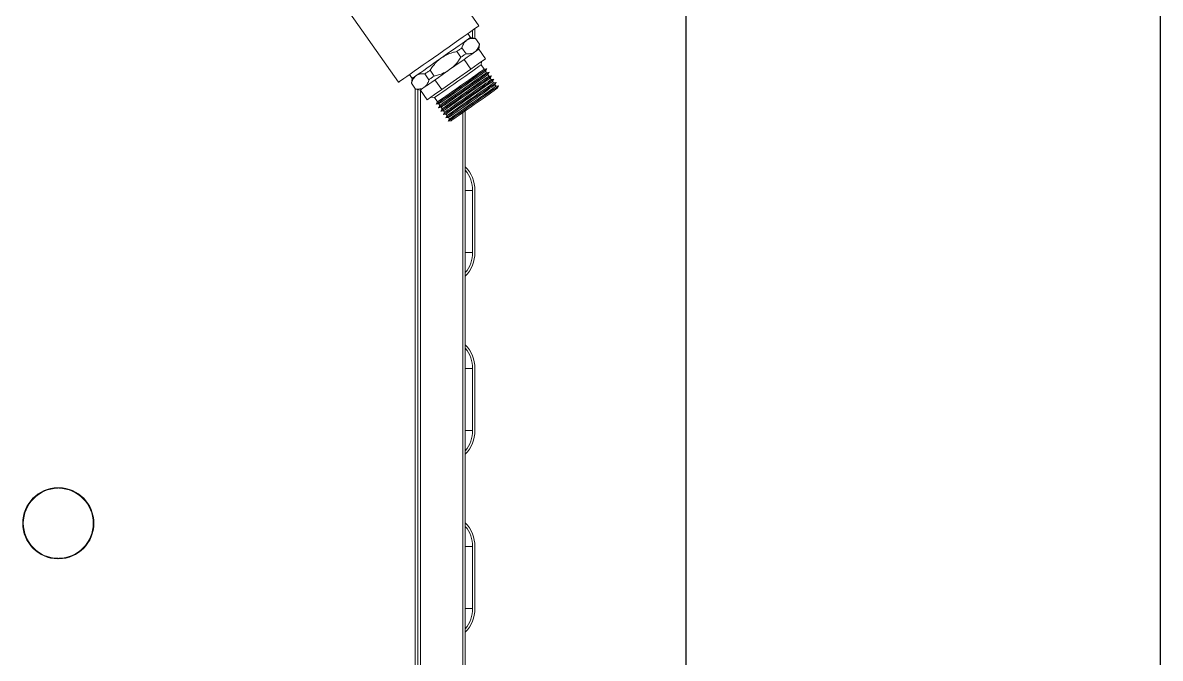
# Model space of a CAD drawing. Header units: millimetres. Extents: x 7703 to 14147, y -5820 to 95.
# Drawn here: x 12820.43 to 12868.4, y -3482.36 to -3455.6 of the extents above; entities that cross this region are included whole.
import ezdxf

# ---------------------------------------------------------------- set-up
doc = ezdxf.new("R2010")
doc.units = ezdxf.units.MM
doc.layers.add('Kıtc-002 Çizgi', color=7, linetype='Continuous')

# ---------------------------------------------------------------- blocks, each defined once
blk = doc.blocks.new('A$C7BB95772')
at = {"color": 1, "linetype": 'Continuous', "lineweight": 0}
for p, q in [((816.48, -34.84), (815.49, -35.38)), ((816.31, -35.95), (816.48, -34.84)), ((816.93, -36.38), (816.31, -35.95)), ((817.91, -35.85), (816.93, -36.38)), ((817.75, -36.95), (817.91, -35.85)), ((818.36, -37.38), (817.75, -36.95)), ((819.34, -36.85), (818.36, -37.38)), ((819.18, -37.96), (819.34, -36.85)), ((819.79, -38.39), (819.18, -37.96)), ((820.78, -37.85), (819.79, -38.39)), ((820.61, -38.96), (820.78, -37.85)), ((821.23, -39.39), (820.61, -38.96)), ((822.21, -38.86), (821.23, -39.39)), ((822.05, -39.96), (822.21, -38.86)), ((822.66, -40.39), (822.05, -39.96)), ((823.64, -39.86), (822.66, -40.39)), ((823.48, -40.97), (823.64, -39.86)), ((825.32, -42.26), (823.48, -40.97)), ((826.72, -42.01), (825.32, -42.26)), ((825.72, -43.44), (827.87, -40.37)), ((827.87, -40.37), (831.97, -43.23)), ((831.96, -43.24), (834.05, -42.87)), ((834.01, -42.93), (836.46, -44.65)), ((836.51, -44.6), (834.05, -42.87)), ((899.56, -83.56), (841.81, -43.12)), ((596.35, -44.89), (595.86, -44.89)), ((622.4, -44.89), (596.35, -44.89)), ((596.35, -44.9), (596.35, -44.89)), ((622.4, -44.9), (596.35, -44.9)), ((622.4, -45.9), (596.35, -45.9)), ((596.35, -48.9), (596.35, -45.9)), ((622.9, -44.89), (622.4, -44.89)), ((622.4, -44.9), (622.4, -44.89)), ((622.4, -48.9), (622.4, -45.9)), ((671.35, -44.89), (670.86, -44.89)), ((697.4, -44.89), (671.35, -44.89)), ((671.35, -44.9), (671.35, -44.89)), ((697.4, -44.9), (671.35, -44.9)), ((697.4, -45.9), (671.35, -45.9)), ((671.35, -48.9), (671.35, -45.9)), ((697.9, -44.89), (697.4, -44.89)), ((697.4, -44.9), (697.4, -44.89)), ((697.4, -48.9), (697.4, -45.9)), ((746.35, -44.89), (745.86, -44.89)), ((772.4, -44.89), (746.35, -44.89)), ((746.35, -44.9), (746.35, -44.89)), ((772.4, -44.9), (746.35, -44.9)), ((772.4, -45.9), (746.35, -45.9)), ((746.35, -48.9), (746.35, -45.9)), ((772.9, -44.89), (772.4, -44.89)), ((772.4, -44.9), (772.4, -44.89)), ((772.4, -48.9), (772.4, -45.9)), ((819.26, -52.66), (823.56, -46.51)), ((823.56, -46.51), (825.72, -43.44)), ((823.56, -46.51), (827.66, -49.38)), ((831.96, -43.24), (831.97, -43.23)), ((836.51, -44.6), (836.87, -46.68)), ((840.57, -44.89), (836.56, -44.89)), ((840.57, -44.9), (836.56, -44.9)), ((839.86, -45.9), (836.74, -45.9)), ((838.51, -47.83), (836.87, -46.68)), ((289.24, -48.9), (806.02, -48.9)), ((289.24, -50), (805.25, -50)), ((814.95, -58.81), (819.26, -52.66)), ((827.65, -49.4), (827.66, -49.38)), ((827.66, -49.38), (827.67, -49.37)), ((828.53, -50.76), (830.98, -52.48)), ((832.52, -50.29), (830.06, -48.56)), ((801.73, -55.04), (801.56, -56.14)), ((801.56, -56.14), (802.55, -55.61)), ((802.55, -55.61), (803.16, -56.04)), ((803.16, -56.04), (803, -57.15)), ((803, -57.15), (803.98, -56.61)), ((803.98, -56.61), (804.59, -57.04)), ((804.59, -57.04), (804.43, -58.15)), ((804.43, -58.15), (805.41, -57.62)), ((805.41, -57.62), (806.03, -58.05)), ((806.03, -58.05), (805.86, -59.15)), ((805.86, -59.15), (806.85, -58.62)), ((806.85, -58.62), (807.46, -59.05)), ((807.46, -59.05), (807.3, -60.16)), ((807.3, -60.16), (808.28, -59.62)), ((808.28, -59.62), (808.9, -60.05)), ((808.9, -60.05), (808.73, -61.16)), ((808.73, -61.16), (809.71, -60.63)), ((809.71, -60.63), (811.56, -61.92)), ((810.65, -64.96), (812.8, -61.88)), ((811.56, -61.92), (811.8, -63.31)), ((812.8, -61.88), (814.95, -58.81)), ((814.95, -58.81), (819.05, -61.68)), ((819.04, -61.69), (819.05, -61.68)), ((819.05, -61.68), (819.06, -61.66)), ((823.1, -63.74), (820.64, -62.02)), ((810.65, -64.96), (814.75, -67.83)), ((819.1, -64.22), (821.56, -65.94)), ((211.98, -68.95), (814.95, -68.95)), ((815.32, -70.05), (212, -70.05)), ((227.22, -68.95), (814.95, -68.95)), ((289.24, -67.85), (814.76, -67.85)), ((814.75, -67.82), (815.12, -69.91)), ((814.75, -67.83), (814.75, -67.82)), ((815.12, -69.91), (817.58, -71.63)), ((817.62, -71.57), (815.16, -69.85)), ((817.58, -71.63), (819.67, -71.26)), ((819.67, -71.26), (821.31, -72.41)), ((818.01, -77.12), (875.76, -117.55)), ((617.24, -220.25), (617.49, -220.25)), ((646.99, -220.25), (647.24, -220.25)), ((617.49, -220.75), (617.24, -220.75)), ((647.24, -220.75), (646.99, -220.75))]:
    blk.add_line(p, q, dxfattribs=at)
at = {"color": 1, "linetype": 'Continuous', "lineweight": 0, "flags": 128}
for points in [[(816.48, -34.84), (816.45, -34.88), (816.25, -35.17), (815.85, -35.74), (815.26, -36.58), (814.51, -37.66), (813.6, -38.95), (812.57, -40.42), (811.44, -42.03), (810.25, -43.74), (809.02, -45.49), (807.79, -47.25), (806.6, -48.95), (805.47, -50.56), (804.44, -52.03), (803.53, -53.33), (802.78, -54.41), (802.19, -55.24), (801.79, -55.82), (801.59, -56.11), (801.56, -56.14)], [(815.49, -35.38), (815.39, -35.53), (815.08, -35.97), (814.57, -36.69), (813.88, -37.68), (813.04, -38.89), (812.05, -40.29), (810.96, -41.84), (809.81, -43.5), (808.61, -45.21), (807.42, -46.91), (806.26, -48.57), (805.17, -50.12), (804.19, -51.52), (803.34, -52.74), (802.65, -53.72), (802.14, -54.44), (801.83, -54.89), (801.73, -55.04)], [(817.91, -35.85), (817.88, -35.88), (817.68, -36.17), (817.28, -36.74), (816.7, -37.58), (815.94, -38.66), (815.03, -39.96), (814, -41.43), (812.88, -43.04), (811.68, -44.74), (810.45, -46.5), (809.23, -48.25), (808.03, -49.95), (806.91, -51.56), (805.87, -53.04), (804.97, -54.33), (804.21, -55.41), (803.63, -56.25), (803.23, -56.82), (803.02, -57.11), (803, -57.15)], [(816.93, -36.38), (816.82, -36.53), (816.51, -36.97), (816.01, -37.7), (815.32, -38.68), (814.47, -39.89), (813.49, -41.29), (812.4, -42.85), (811.24, -44.5), (810.04, -46.21), (808.85, -47.92), (807.69, -49.57), (806.6, -51.12), (805.62, -52.53), (804.77, -53.74), (804.08, -54.72), (803.58, -55.45), (803.27, -55.89), (803.16, -56.04)], [(819.34, -36.85), (819.32, -36.89), (819.12, -37.18), (818.72, -37.75), (818.13, -38.59), (817.37, -39.67), (816.47, -40.96), (815.44, -42.43), (814.31, -44.04), (813.11, -45.75), (811.89, -47.5), (810.66, -49.25), (809.47, -50.96), (808.34, -52.57), (807.31, -54.04), (806.4, -55.33), (805.65, -56.41), (805.06, -57.25), (804.66, -57.82), (804.46, -58.11), (804.43, -58.15)], [(818.36, -37.38), (818.26, -37.53), (817.95, -37.98), (817.44, -38.7), (816.75, -39.68), (815.9, -40.89), (814.92, -42.3), (813.83, -43.85), (812.67, -45.51), (811.48, -47.21), (810.28, -48.92), (809.12, -50.58), (808.04, -52.13), (807.05, -53.53), (806.21, -54.74), (805.52, -55.73), (805.01, -56.45), (804.7, -56.89), (804.59, -57.04)], [(820.78, -37.85), (820.75, -37.89), (820.55, -38.18), (820.15, -38.75), (819.56, -39.59), (818.81, -40.67), (817.9, -41.96), (816.87, -43.44), (815.74, -45.05), (814.55, -46.75), (813.32, -48.5), (812.09, -50.26), (810.9, -51.96), (809.77, -53.57), (808.74, -55.04), (807.84, -56.34), (807.08, -57.42), (806.49, -58.26), (806.09, -58.83), (805.89, -59.12), (805.86, -59.15)], [(809.43, -45.78), (810.63, -44.07), (811.78, -42.42), (812.87, -40.86), (813.85, -39.46), (814.7, -38.25), (815.39, -37.27), (815.9, -36.54), (816.21, -36.1), (816.31, -35.95)], [(810.86, -46.78), (812.06, -45.08), (813.22, -43.42), (814.3, -41.87), (815.29, -40.46), (816.14, -39.25), (816.82, -38.27), (817.33, -37.55), (817.64, -37.1), (817.75, -36.95)], [(812.3, -47.79), (813.49, -46.08), (814.65, -44.42), (815.74, -42.87), (816.72, -41.47), (817.57, -40.26), (818.26, -39.27), (818.76, -38.55), (819.08, -38.11), (819.18, -37.96)], [(819.79, -38.39), (819.69, -38.54), (819.38, -38.98), (818.87, -39.7), (818.18, -40.69), (817.34, -41.9), (816.35, -43.3), (815.27, -44.86), (814.11, -46.51), (812.91, -48.22), (811.72, -49.92), (810.56, -51.58), (809.47, -53.13), (808.49, -54.54), (807.64, -55.75), (806.95, -56.73), (806.44, -57.45), (806.13, -57.9), (806.03, -58.05)], [(822.21, -38.86), (822.19, -38.89), (821.98, -39.18), (821.58, -39.76), (821, -40.59), (820.24, -41.67), (819.33, -42.97), (818.3, -44.44), (817.18, -46.05), (815.98, -47.75), (814.75, -49.51), (813.53, -51.26), (812.33, -52.97), (811.21, -54.58), (810.17, -56.05), (809.27, -57.34), (808.51, -58.42), (807.93, -59.26), (807.53, -59.83), (807.32, -60.12), (807.3, -60.16)], [(821.23, -39.39), (821.12, -39.54), (820.81, -39.98), (820.31, -40.71), (819.62, -41.69), (818.77, -42.9), (817.79, -44.31), (816.7, -45.86), (815.54, -47.51), (814.34, -49.22), (813.15, -50.93), (811.99, -52.58), (810.9, -54.14), (809.92, -55.54), (809.07, -56.75), (808.38, -57.73), (807.88, -58.46), (807.57, -58.9), (807.46, -59.05)], [(823.64, -39.86), (823.62, -39.9), (823.42, -40.19), (823.02, -40.76), (822.43, -41.6), (821.67, -42.68), (820.77, -43.97), (819.74, -45.44), (818.61, -47.05), (817.42, -48.76), (816.19, -50.51), (814.96, -52.26), (813.77, -53.97), (812.64, -55.58), (811.61, -57.05), (810.7, -58.35), (809.95, -59.43), (809.36, -60.26), (808.96, -60.83), (808.76, -61.12), (808.73, -61.16)], [(822.66, -40.39), (822.56, -40.54), (822.25, -40.99), (821.74, -41.71), (821.05, -42.69), (820.2, -43.91), (819.22, -45.31), (818.13, -46.86), (816.97, -48.52), (815.78, -50.22), (814.58, -51.93), (813.42, -53.59), (812.34, -55.14), (811.35, -56.54), (810.51, -57.75), (809.82, -58.74), (809.31, -59.46), (809, -59.91), (808.9, -60.05)], [(825.32, -42.26), (825.22, -42.41), (824.91, -42.85), (824.4, -43.58), (823.71, -44.56), (822.86, -45.77), (821.88, -47.17), (820.79, -48.73), (819.64, -50.38), (818.44, -52.09), (817.25, -53.8), (816.09, -55.45), (815, -57), (814.02, -58.41), (813.17, -59.62), (812.48, -60.6), (811.97, -61.33), (811.66, -61.77), (811.56, -61.92)], [(813.73, -48.79), (814.93, -47.08), (816.08, -45.43), (817.17, -43.88), (818.15, -42.47), (819, -41.26), (819.69, -40.28), (820.2, -39.55), (820.51, -39.11), (820.61, -38.96)], [(815.16, -49.79), (816.36, -48.09), (817.52, -46.43), (818.61, -44.88), (819.59, -43.48), (820.44, -42.26), (821.12, -41.28), (821.63, -40.56), (821.94, -40.11), (822.05, -39.96)], [(816.6, -50.8), (817.79, -49.09), (818.95, -47.44), (820.04, -45.88), (821.02, -44.48), (821.87, -43.27), (822.56, -42.29), (823.07, -41.56), (823.38, -41.12), (823.48, -40.97)], [(818.01, -77.12), (818.11, -76.97), (818.41, -76.54), (818.91, -75.82), (819.6, -74.84), (820.47, -73.6), (821.49, -72.14), (822.66, -70.47), (823.96, -68.62), (825.35, -66.62), (826.83, -64.52), (828.36, -62.34), (829.91, -60.12), (831.46, -57.9), (832.99, -55.72), (834.46, -53.61), (835.86, -51.62), (837.15, -49.77), (838.32, -48.1), (839.35, -46.63), (840.22, -45.4), (840.9, -44.42), (841.4, -43.7), (841.71, -43.27), (841.81, -43.12), (841.81, -43.12)], [(802.55, -55.61), (802.65, -55.46), (802.96, -55.02), (803.47, -54.29), (804.16, -53.31), (805.01, -52.1), (805.99, -50.69), (807.08, -49.14), (808.23, -47.49), (809.43, -45.78)], [(803.98, -56.61), (804.09, -56.46), (804.4, -56.02), (804.9, -55.3), (805.59, -54.31), (806.44, -53.1), (807.42, -51.7), (808.51, -50.15), (809.67, -48.49), (810.86, -46.78)], [(805.41, -57.62), (805.52, -57.47), (805.83, -57.02), (806.34, -56.3), (807.02, -55.32), (807.87, -54.11), (808.86, -52.7), (809.94, -51.15), (811.1, -49.49), (812.3, -47.79)], [(830.81, -44.89), (830.18, -45.78), (829.44, -46.84), (828.59, -48.05), (827.66, -49.39), (826.65, -50.83), (825.58, -52.35), (824.48, -53.93), (823.36, -55.53)], [(831.96, -43.24), (831.94, -43.27), (831.89, -43.35), (831.79, -43.48), (831.67, -43.66), (831.5, -43.89), (831.3, -44.18), (831.07, -44.51), (830.81, -44.89)], [(835.72, -48.33), (835.99, -47.95), (836.22, -47.62), (836.42, -47.34), (836.58, -47.1), (836.71, -46.92), (836.8, -46.79), (836.86, -46.71), (836.87, -46.68)], [(806.85, -58.62), (806.95, -58.47), (807.26, -58.03), (807.77, -57.3), (808.46, -56.32), (809.31, -55.11), (810.29, -53.71), (811.38, -52.15), (812.54, -50.5), (813.73, -48.79)], [(808.28, -59.62), (808.39, -59.47), (808.7, -59.03), (809.2, -58.31), (809.89, -57.32), (810.74, -56.11), (811.72, -54.71), (812.81, -53.16), (813.97, -51.5), (815.16, -49.79)], [(809.71, -60.63), (809.82, -60.48), (810.13, -60.04), (810.64, -59.31), (811.32, -58.33), (812.17, -57.12), (813.16, -55.71), (814.24, -54.16), (815.4, -52.51), (816.6, -50.8)], [(828.27, -58.97), (829.39, -57.37), (830.5, -55.79), (831.56, -54.27), (832.57, -52.83), (833.51, -51.49), (834.35, -50.28), (835.1, -49.22), (835.72, -48.33)], [(830.06, -48.56), (829.88, -48.83), (829.7, -49.09), (829.51, -49.36), (829.32, -49.63), (829.12, -49.91), (828.93, -50.19), (828.73, -50.47), (828.53, -50.76)], [(832.52, -50.29), (832.34, -50.55), (832.15, -50.81), (831.96, -51.08), (831.77, -51.35), (831.58, -51.63), (831.38, -51.91), (831.19, -52.19), (830.98, -52.48)], [(823.36, -55.53), (822.23, -57.13), (821.13, -58.71), (820.06, -60.23), (819.05, -61.67), (818.12, -63.01), (817.27, -64.22), (816.53, -65.28), (815.9, -66.17)], [(820.64, -62.02), (820.44, -62.31), (820.24, -62.59), (820.05, -62.87), (819.85, -63.15), (819.66, -63.42), (819.47, -63.69), (819.29, -63.96), (819.1, -64.22)], [(820.82, -69.61), (821.44, -68.72), (822.19, -67.66), (823.03, -66.45), (823.97, -65.12), (824.98, -63.67), (826.04, -62.15), (827.15, -60.58), (828.27, -58.97)], [(815.9, -66.17), (815.41, -66.88), (815.05, -67.4), (814.83, -67.71), (814.75, -67.82)], [(823.1, -63.74), (822.9, -64.03), (822.7, -64.31), (822.5, -64.59), (822.31, -64.87), (822.12, -65.14), (821.93, -65.41), (821.74, -65.68), (821.56, -65.94)], [(819.67, -71.26), (819.74, -71.15), (819.96, -70.84), (820.32, -70.32), (820.82, -69.61)]]:
    blk.add_lwpolyline(points, dxfattribs=at)
at = {"color": 1, "linetype": 'Continuous', "lineweight": 0}
for centre, radius, start, end in [((797.18, -17.08), 45, 324.9348, 325.0273), ((595.86, -58.16), 13.27, 87.8503, 135.7468), ((595.86, -58.16), 12.27, 87.675, 131), ((622.9, -58.16), 13.27, 44.2532, 92.1497), ((622.9, -58.16), 12.27, 49, 92.325), ((670.86, -58.16), 13.27, 87.8503, 135.7468), ((670.86, -58.16), 12.27, 87.675, 131), ((697.9, -58.16), 13.27, 44.2532, 92.1497), ((697.9, -58.16), 12.27, 49, 92.325), ((745.86, -58.16), 13.27, 87.8503, 135.7468), ((745.86, -58.16), 12.27, 87.675, 131), ((772.9, -58.16), 13.27, 44.2532, 92.1497), ((772.9, -58.16), 12.27, 49, 92.325), ((885.3, -78.78), 59.57, 144.9846, 145.0545), ((777.48, -43.48), 45.99, 324.9358, 325.0263), ((831.4, -81.26), 16.84, 144.8825, 145.1296), ((632.24, -220.5), 15, 0.955, 179.045), ((632.24, -220.5), 14.75, 0.9712, 179.0288), ((632.24, -220.5), 15, 180.955, 359.045), ((632.24, -220.5), 14.75, 180.9712, 359.0288)]:
    blk.add_arc(centre, radius, start, end, dxfattribs=at)
for points, knots in [([(830.81, -44.89), (831.12, -44.54), (831.75, -43.82), (832.93, -43.26), (833.74, -43.01), (834.01, -42.93)], [0, 0, 0, 0, 0.3953369, 0.8028539, 1, 1, 1, 1]), ([(830.06, -48.56), (830.04, -47.93), (830, -46.65), (830.4, -45.49), (830.76, -44.96), (830.81, -44.89)], [0, 0, 0, 0, 0.456747, 0.927402, 1, 1, 1, 1]), ([(836.46, -44.65), (836.48, -45.29), (836.52, -46.57), (836.12, -47.73), (835.77, -48.26), (835.72, -48.33)], [0, 0, 0, 0, 0.456764, 0.927405, 1, 1, 1, 1]), ([(823.36, -55.53), (823.88, -54.85), (824.95, -53.49), (826.76, -51.94), (828.01, -51.11), (828.53, -50.76)], [0, 0, 0, 0, 0.36242, 0.734381, 1, 1, 1, 1]), ([(830.98, -52.48), (830.84, -53.09), (830.48, -54.53), (829.66, -56.75), (828.74, -58.23), (828.27, -58.97)], [0, 0, 0, 0, 0.265625, 0.62853, 1, 1, 1, 1]), ([(835.72, -48.33), (835.41, -48.68), (834.78, -49.4), (833.6, -49.96), (832.79, -50.21), (832.52, -50.29)], [0, 0, 0, 0, 0.395354, 0.802855, 1, 1, 1, 1]), ([(820.64, -62.02), (820.79, -61.42), (821.12, -60.06), (821.89, -58), (822.72, -56.47), (823.26, -55.67), (823.36, -55.53)], [0, 0, 0, 0, 0.263865, 0.592425, 0.927125, 1, 1, 1, 1]), ([(828.27, -58.97), (828.17, -59.11), (827.62, -59.88), (826.46, -61.18), (824.8, -62.61), (823.62, -63.4), (823.1, -63.74)], [0, 0, 0, 0, 0.072877, 0.401089, 0.736137, 1, 1, 1, 1]), ([(815.16, -69.85), (815.14, -69.22), (815.1, -67.94), (815.5, -66.78), (815.86, -66.24), (815.9, -66.17)], [0, 0, 0, 0, 0.45676, 0.927402, 1, 1, 1, 1]), ([(815.9, -66.17), (816.21, -65.82), (816.84, -65.1), (818.03, -64.54), (818.84, -64.3), (819.1, -64.22)], [0, 0, 0, 0, 0.395353, 0.802854, 1, 1, 1, 1]), ([(821.56, -65.94), (821.58, -66.57), (821.62, -67.85), (821.22, -69.01), (820.87, -69.54), (820.82, -69.61)], [0, 0, 0, 0, 0.456749, 0.927402, 1, 1, 1, 1]), ([(820.82, -69.61), (820.51, -69.97), (819.88, -70.68), (818.69, -71.25), (817.88, -71.49), (817.62, -71.57)], [0, 0, 0, 0, 0.395338, 0.802854, 1, 1, 1, 1])]:
    blk.add_open_spline(points, degree=3, knots=knots, dxfattribs=at)

msp = doc.modelspace()

# ---------------------------------------------------------------- linework, layer by layer
at = {"layer": 'Kıtc-002 Çizgi'}
for p, q in [((12848.396, -3118.721), (12848.396, -3739.721)), ((12868.396, -3118.721), (12868.396, -3739.721))]:
    msp.add_line(p, q, dxfattribs=at)

# ---------------------------------------------------------------- block references
at = {"color": 31, "xscale": -0.1000000000021828, "yscale": 0.1000000000021828, "zscale": 0.1000000000021828, "rotation": 270}
msp.add_blockref('A$C7BB95772', (12843.983, -3539.903), dxfattribs=at)

doc.saveas('drawing.dxf')
